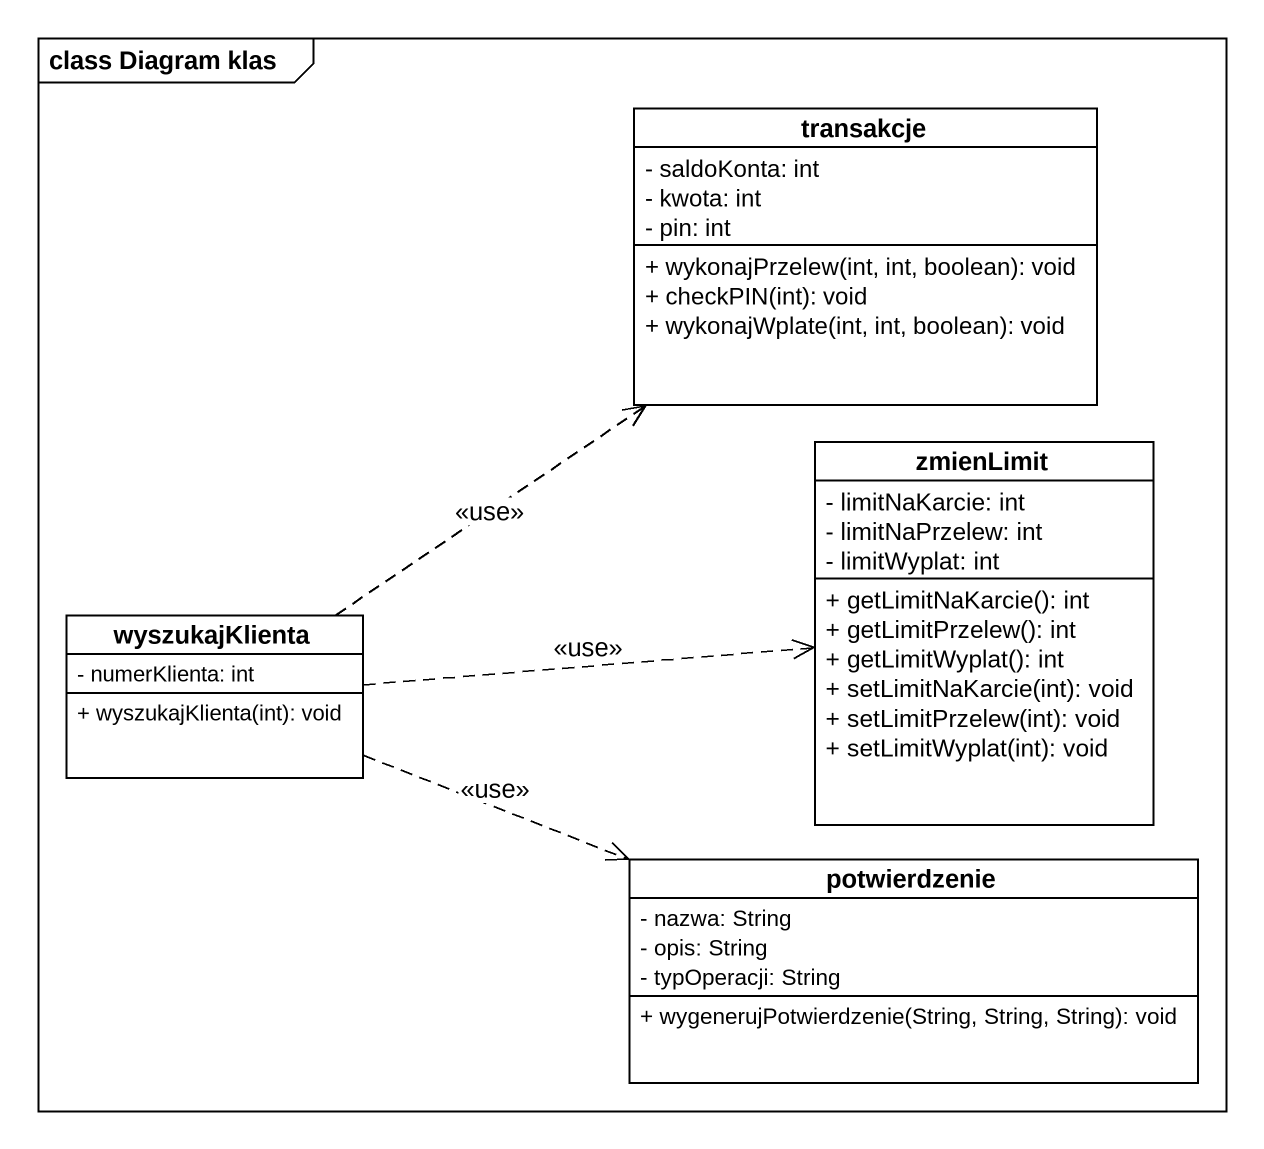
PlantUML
@startuml
mainframe class Diagram klas
hide circle
hide empty members
skinparam classAttributeIconSize 0
class transakcje {
  - saldoKonta: int
  - kwota: int
  - pin: int
  + wykonajPrzelew(int, int, boolean): void
  + checkPIN(int): void
  + wykonajWplate(int, int, boolean): void
}
class zmienLimit {
  - limitNaKarcie: int
  - limitNaPrzelew: int
  - limitWyplat: int
  + getLimitNaKarcie(): int
  + getLimitPrzelew(): int
  + getLimitWyplat(): int
  + setLimitNaKarcie(int): void
  + setLimitPrzelew(int): void
  + setLimitWyplat(int): void
}
class wyszukajKlienta {
  - numerKlienta: int
  + wyszukajKlienta(int): void
}
class potwierdzenie {
  - nazwa: String
  - opis: String
  - typOperacji: String
  + wygenerujPotwierdzenie(String, String, String): void
}
wyszukajKlienta .up.> transakcje : <<use>>
wyszukajKlienta .right.> zmienLimit : <<use>>
wyszukajKlienta .right.> potwierdzenie : <<use>>
@enduml
